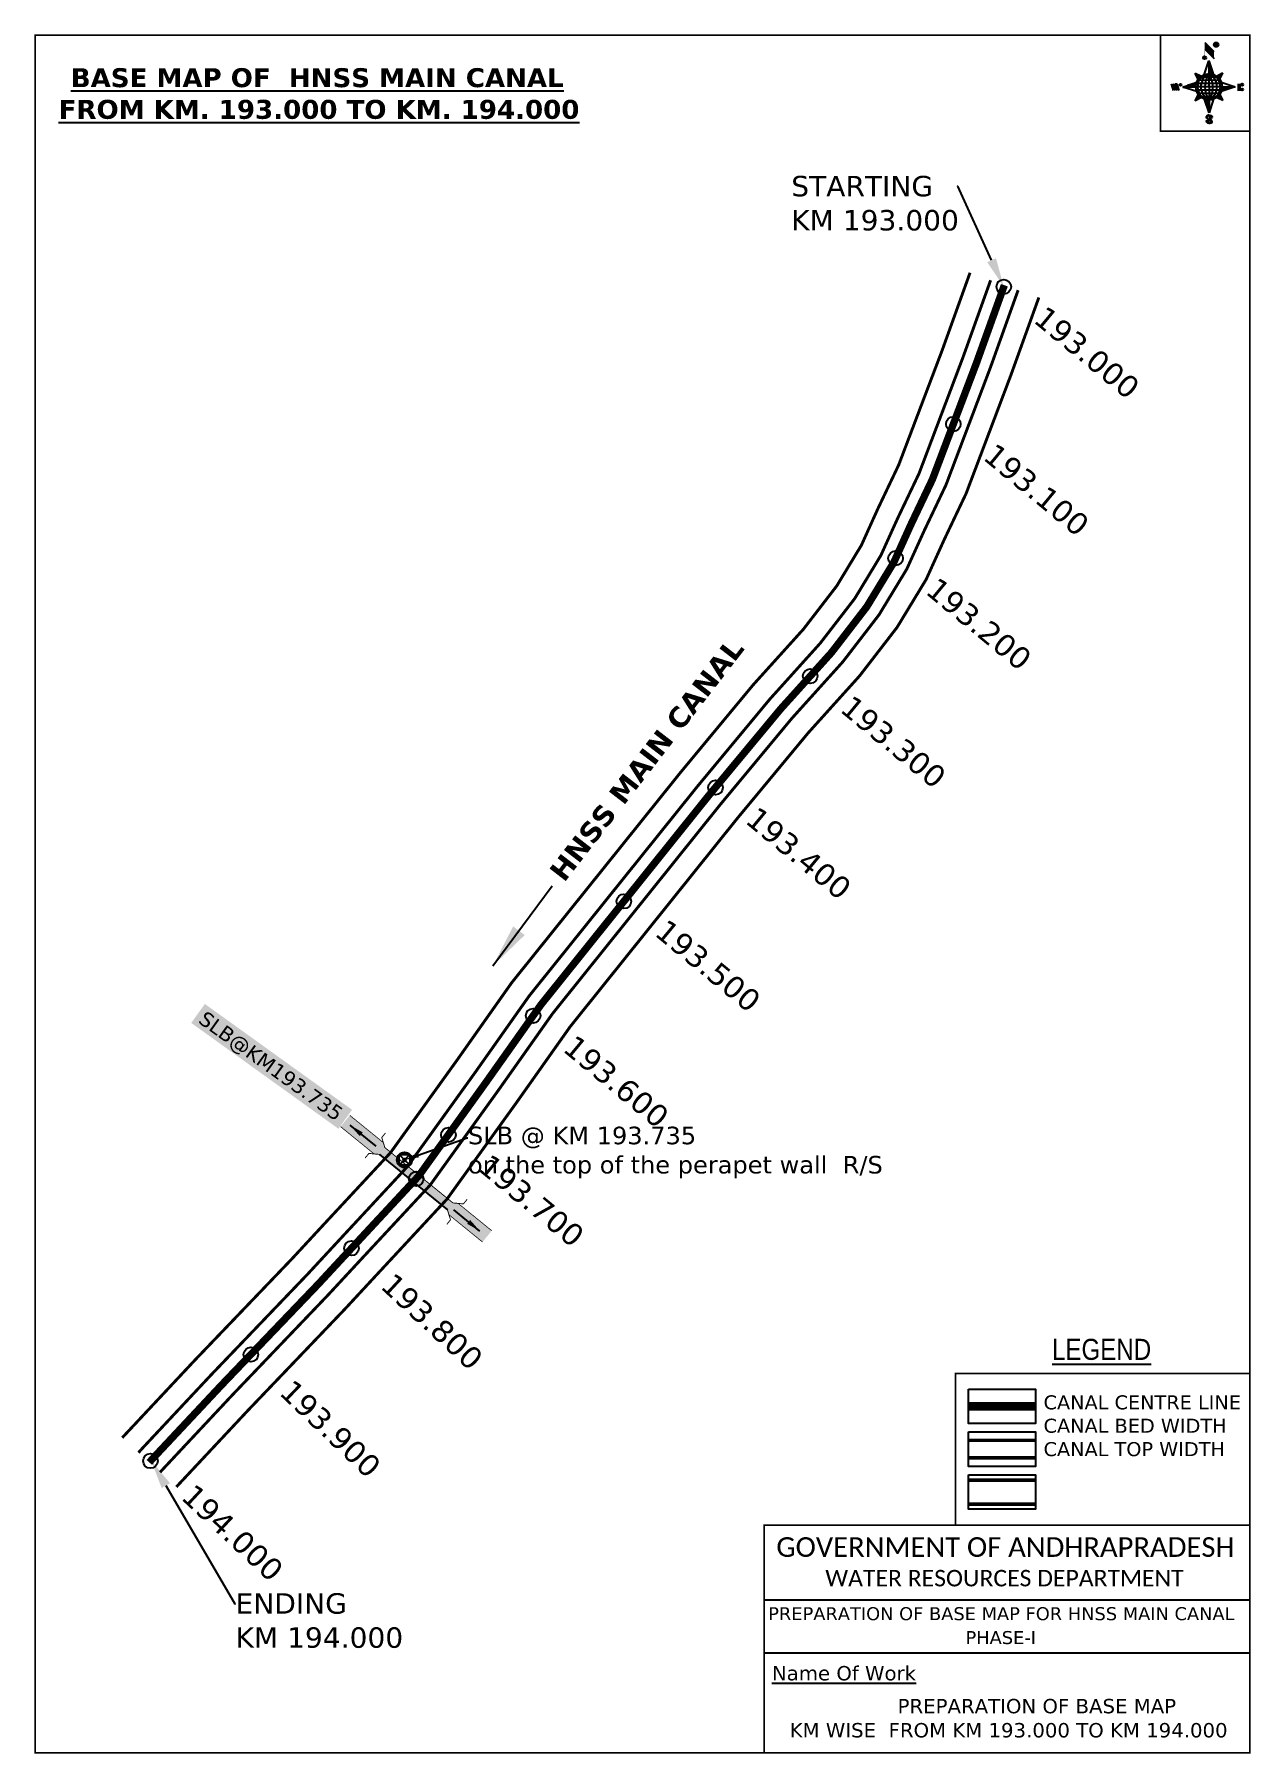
# Model space of a CAD drawing. Header units: inches. Extents: x 742666 to 743498, y 1648014 to 1649190.
import ezdxf
from ezdxf import colors
from ezdxf.entities.mleader import LeaderData, LeaderLine
from ezdxf.enums import TextEntityAlignment as Align
from ezdxf.math import Vec2, Vec3

# ---------------------------------------------------------------- set-up
doc = ezdxf.new("R2010")
doc.units = ezdxf.units.IN
doc.header["$MEASUREMENT"] = 0
doc.header["$PDMODE"] = 32
doc.header["$PDSIZE"] = 10
doc.linetypes.add('ACAD_ISO02W100', pattern=[15, 12, -3])
doc.linetypes.add('HIDDEN2', pattern=[0.1875, 0.125, -0.0625])
for name, color, linetype in [('AQUADUCT', 1, 'Continuous'), ('bord', 1, 'Continuous'), ('CANAL1', 1, 'Continuous'), ('CSMark', 72, 'Continuous'), ('DCBMS', 232, 'Continuous'), ('PAGE', 7, 'Continuous'), ('STRUCTURE', 5, 'Continuous'), ('TEXT', 7, 'Continuous')]:
    doc.layers.add(name, color=color, linetype=linetype)
doc.styles.add('ARIALN', font='ARIALN_1.TTF')
doc.styles.get("Standard").update_dxf_attribs({"font": 'verdana_0.ttf'})
doc.dimstyles.get("Standard").update_dxf_attribs({"dimtxt": 0.18, "dimasz": 0.18, "dimexe": 0.18, "dimexo": 0.0625, "dimgap": 0.09, "dimtad": 0, "dimtih": 1, "dimtoh": 1, "dimdec": 4, "dimzin": 0, "dimdsep": 46, "dimtxsty": 'Standard', "dimcen": 0.09, "dimadec": 0, "dimazin": 0, "dimtfac": 1, "dimtdec": 4, "dimtofl": 0, "dimtmove": 0, "dimatfit": 3, "dimfxl": 0, "dimtolj": 1, "dimtzin": 0, "dimarcsym": 0})
pattern_1 = [(267.297113149, (-8720374.938, 50637915.138), (10.5367255337, -0.497431438), [])]
pattern_2 = [(357.297113149, (-8720374.938, 50637915.138), (0.497431438, 10.5367255337), [])]

# ---------------------------------------------------------------- blocks, each defined once
blk = doc.blocks.new('DCBM')
at = {"layer": 'DCBMS'}
h = blk.add_hatch(color=132, dxfattribs=at)
h.paths.add_polyline_path([(3.7, 3.7, 0.414214), (-3.7, 3.7)])
h.paths.add_polyline_path([(3.7, 3.7), (3.7, -3.7, 0.198912), (5.2, 0, 0.198912)])
h.paths.add_polyline_path([(-3.7, -3.7, 0.414214), (3.7, -3.7)])
h.paths.add_polyline_path([(-3.7, 3.7, 0.198912), (-5.2, 0, 0.198912), (-3.7, -3.7)])
at = {"layer": 'DCBMS', "color": 0}
blk.add_lwpolyline([(-3.7, 3.7), (3.7, 3.7), (3.7, -3.7), (-3.7, -3.7)], close=True, dxfattribs=at)
for points in [[(-3.7, 3.7), (3.7, -3.7)], [(3.7, 3.7), (-3.7, -3.7)]]:
    blk.add_lwpolyline(points, dxfattribs=at)
for radius in [5.21, 1.05]:
    blk.add_circle((0, 0), radius, dxfattribs=at)
blk = doc.blocks.new('*X16')
at = {"color": 0, "linetype": 'Continuous'}
for p, q in [((6321.6, 240.5), (6322.3, 241.2)), ((6321.6, 240.3), (6322.3, 241)), ((6321.6, 240.1), (6322.3, 240.8)), ((6321.6, 239.9), (6322.4, 240.7)), ((6321.6, 239.8), (6322.4, 240.6)), ((6321.6, 239.6), (6322.5, 240.5)), ((6321.6, 239.4), (6322.5, 240.3)), ((6321.6, 239.2), (6322.6, 240.2)), ((6321.7, 239.1), (6322.6, 240.1)), ((6321.8, 240.8), (6322.4, 241.4)), ((6321.8, 239), (6322.7, 240)), ((6321.8, 239), (6322.8, 239.9)), ((6321.9, 238.9), (6322.9, 239.8)), ((6322, 238.8), (6323, 239.7)), ((6322.1, 241.3), (6322.4, 241.6)), ((6322.1, 238.7), (6323.1, 239.6)), ((6322.2, 238.6), (6323.1, 239.6)), ((6322.3, 238.5), (6323.2, 239.5)), ((6322.4, 238.5), (6323.3, 239.4)), ((6322.5, 238.4), (6323.4, 239.3)), ((6322.7, 238.4), (6323.6, 239.3)), ((6322.8, 238.3), (6323.7, 239.2)), ((6322.9, 238.3), (6323.8, 239.1)), ((6323.1, 238.2), (6323.9, 239.1)), ((6323.2, 238.2), (6324, 239)), ((6323.3, 238.2), (6324.2, 239)), ((6323.5, 238.1), (6324.3, 238.9)), ((6323.7, 238.1), (6324.4, 238.9)), ((6323.8, 238.1), (6324.6, 238.8)), ((6324.1, 238.2), (6324.7, 238.8)), ((6324.3, 238.3), (6324.9, 238.8)), ((6324.6, 238.3), (6325.1, 238.8)), ((6324.8, 238.4), (6325.2, 238.8)), ((6325.1, 238.5), (6325.4, 238.8)), ((6325.4, 238.6), (6325.6, 238.8))]:
    blk.add_line(p, q, dxfattribs=at)
blk = doc.blocks.new('*X15')
at = {"color": 0, "linetype": 'Continuous'}
for p, q in [((6324.4, 240.3), (6324.5, 240.4)), ((6324.6, 240.3), (6324.8, 240.5)), ((6324.7, 240.2), (6325, 240.5)), ((6324.8, 240.2), (6325.2, 240.6)), ((6325, 240.1), (6325.5, 240.6)), ((6325.1, 240.1), (6325.6, 240.6)), ((6325.2, 240), (6325.8, 240.6)), ((6325.3, 240), (6326, 240.6)), ((6325.4, 239.9), (6326.1, 240.6)), ((6325.5, 239.8), (6326.2, 240.5)), ((6325.6, 239.8), (6326.3, 240.5)), ((6325.7, 239.7), (6326.5, 240.4)), ((6325.9, 239.6), (6326.6, 240.3)), ((6326, 239.5), (6326.7, 240.3)), ((6326, 239.4), (6326.8, 240.2)), ((6326.1, 239.3), (6327, 240.2)), ((6326.2, 239.3), (6327.1, 240.1)), ((6326.3, 239.2), (6327.1, 240)), ((6326.4, 239.1), (6327.2, 239.9)), ((6326.5, 239), (6327.3, 239.8)), ((6326.5, 238.9), (6327.4, 239.7)), ((6326.6, 238.8), (6327.5, 239.6)), ((6326.7, 238.7), (6327.5, 239.5)), ((6326.8, 238.6), (6327.6, 239.4)), ((6326.8, 238.5), (6327.7, 239.3)), ((6326.8, 236.5), (6327.4, 237)), ((6326.9, 238.3), (6327.8, 239.2)), ((6326.9, 238.2), (6327.9, 239.1)), ((6326.9, 236.8), (6327.6, 237.4)), ((6327, 238.1), (6327.8, 239)), ((6327, 237.9), (6327.8, 238.8)), ((6327, 237.8), (6327.8, 238.6)), ((6327, 237.6), (6327.8, 238.4)), ((6327, 237.4), (6327.8, 238.2)), ((6327, 237.3), (6327.8, 238)), ((6327, 237.1), (6327.8, 237.9))]:
    blk.add_line(p, q, dxfattribs=at)
blk = doc.blocks.new('H')
at = {"layer": 'bord', "extrusion": (0.000427885, 0.004792, 0.999988)}
h = blk.add_hatch(dxfattribs=at)
h.set_pattern_fill('LINE', color=8, scale=84.387686, angle=-2.7029, style=0)
h.set_pattern_definition(pattern_2)
h.paths.add_polyline_path([(-492, 786, -0.090992), (-448, 775), (-486, 912)])
h = blk.add_hatch(dxfattribs=at)
h.set_pattern_fill('LINE', color=8, scale=84.387686, angle=-92.7029, style=0)
h.set_pattern_definition(pattern_1)
h.paths.add_polyline_path([(-625, 665, -0.090992), (-615, 710), (-751, 671)])
h = blk.add_hatch(dxfattribs=at)
h.set_pattern_fill('LINE', color=8, scale=84.387686, angle=-2.7029, style=0)
h.set_pattern_definition(pattern_2)
h.paths.add_polyline_path([(-504, 533, -0.090992), (-549, 543), (-510, 406)])
h = blk.add_hatch(dxfattribs=at)
h.set_pattern_fill('LINE', color=8, scale=84.387686, angle=-92.7029, style=0)
h.set_pattern_definition(pattern_1)
h.paths.add_polyline_path([(-246, 647), (-372, 653, -0.090992), (-382, 609)])
for p, q in [((-519, 1020, -1217), (-435, 927, -1216)), ((-516, 1087, -1217), (-432, 994, -1217)), ((-538, 774, -1216), (-487, 906, -1216)), ((-487, 906, -1216), (-493, 780, -1216)), ((-487, 906, -1216), (-448, 769, -1216)), ((-865, 701, -1215), (-847, 638, -1215)), ((-847, 700, -1215), (-829, 637, -1215)), ((-829, 699, -1215), (-811, 636, -1215)), ((-829, 699, -1215), (-811, 698, -1215)), ((-811, 698, -1215), (-794, 635, -1215)), ((-752, 665, -1215), (-615, 704, -1215)), ((-627, 794, -1216), (-567, 760, -1216)), ((-627, 794, -1216), (-584, 747, -1215)), ((-599, 731, -1215), (-627, 794, -1216)), ((-421, 753, -1216), (-359, 781, -1216)), ((-359, 781, -1216), (-405, 739, -1216)), ((-359, 781, -1216), (-392, 721, -1215)), ((-379, 693, -1215), (-246, 641, -1215)), ((-213, 669, -1215), (-217, 601, -1215)), ((-752, 665, -1215), (-625, 659, -1215)), ((-619, 614, -1215), (-752, 665, -1215)), ((-639, 526, -1214), (-606, 585, -1215)), ((-639, 526, -1214), (-593, 568, -1215)), ((-577, 553, -1215), (-639, 526, -1214)), ((-511, 400, -1214), (-549, 537, -1214)), ((-460, 533, -1215), (-511, 400, -1214)), ((-505, 527, -1214), (-511, 400, -1214)), ((-371, 513, -1214), (-431, 546, -1215)), ((-371, 513, -1214), (-414, 560, -1215)), ((-399, 576, -1215), (-371, 513, -1214)), ((-246, 641, -1215), (-383, 603, -1215)), ((-373, 647, -1215), (-246, 641, -1215)), ((-197, 600, -1215), (-194, 668, -1215))]:
    blk.add_line(p, q, dxfattribs=at)
at = {"layer": 'bord', "color": 8, "linetype": 'ByBlock', "extrusion": (0.000427885, 0.004792, 0.999988)}
for p, q in [((-375, 679, -1215), (-620, 691, -1215)), ((-386, 711, -1215), (-605, 722, -1215)), ((-411, 744, -1216), (-578, 752, -1216)), ((-493, 780, -1216), (-505, 527, -1214)), ((-373, 647, -1215), (-625, 659, -1215)), ((-378, 616, -1215), (-623, 628, -1215)), ((-392, 585, -1215), (-611, 595, -1215)), ((-420, 555, -1215), (-587, 562, -1215))]:
    blk.add_line(p, q, dxfattribs=at)
at = {"layer": 'bord', "extrusion": (0.000427885, 0.004792, 0.999988), "elevation": -1212}
for points, const_width in [([(-522, 960), (-516, 1093)], 1.61), ([(-434, 933), (-428, 1066)], 1.61), ([(-870, 707), (-846, 706)], 0.642), ([(-829, 643), (-821, 678)], 0.642), ([(-793, 641), (-782, 694)], 0.642), ([(-223, 676), (-174, 673)], 0.706), ([(-829, 643), (-855, 644)], 0.642), ([(-811, 642), (-784, 641)], 0.642), ([(-177, 605), (-226, 607)], 0.706), ([(-195, 645), (-185, 644)], 0.706)]:
    blk.add_lwpolyline(points, dxfattribs=dict(at, const_width=const_width))
for points, const_width in [([(-414, 1073, 1), (-398, 1058, 1)], 22.3), ([(-530, 950, 1), (-520, 939, 1)], 14.8), ([(-776, 697, 1), (-769, 690, 1)], 8.9), ([(-180, 618, 1), (-173, 611, 1)], 9.79), ([(-178, 667, 1), (-171, 660, 1)], 9.79), ([(-490, 362, 1), (-498, 369, 1)], 11.1), ([(-525, 322, 1), (-533, 329, 1)], 11.1)]:
    blk.add_lwpolyline(points, format="xyb", close=True, dxfattribs=dict(at, const_width=const_width))
for points in [[(-537, 317), (-531, 310), (-520, 307), (-505, 307), (-494, 310), (-486, 318), (-487, 326), (-491, 333), (-494, 336), (-503, 341), (-522, 347), (-530, 352), (-534, 355), (-537, 363), (-537, 373), (-530, 381), (-520, 384), (-504, 384), (-493, 380), (-487, 373)], [(-522, 348), (-526, 354), (-528, 361), (-528, 371), (-526, 375), (-521, 381), (-515, 384)], [(-505, 307), (-499, 312), (-497, 319), (-497, 327), (-501, 335), (-509, 343)]]:
    blk.add_lwpolyline(points, dxfattribs=at)
at = {"layer": 'bord', "extrusion": (0.000427885, 0.004792, 0.999988)}
for centre, radius in [((-406, 1065, -1212), 22.3), ((-525, 944, -1212), 14.8), ((-773, 694, -1212), 8.9), ((-498, 659, -1212), 127), ((-177, 615, -1212), 9.79), ((-174, 663, -1212), 9.79), ((-494, 365, -1212), 11.1), ((-529, 325, -1212), 11.1)]:
    blk.add_circle(centre, radius, dxfattribs=at)
at = {"layer": 'bord', "color": 8, "linetype": 'ByBlock', "extrusion": (0.000427885, 0.004792, 0.999988)}
for centre, radius, start, end in [((-482, 658, -1212), 128, 94.9254, 259.6691), ((-437, 656, -1212), 141, 113.2864, 241.308), ((-316, 651, -1212), 222, 142.5892, 212.0053), ((-560, 662, -1212), 141, 293.2864, 61.308), ((-681, 668, -1212), 222, 322.5892, 32.0053), ((-515, 660, -1212), 128, 274.9254, 79.6691)]:
    blk.add_arc(centre, radius, start, end, dxfattribs=at)
at = {"layer": 'bord', "extrusion": (0.000427885, 0.004792, 0.999988)}
for points in [[(-516, 1093, -1212), (-431, 1000, -1212), (-519, 1026, -1212), (-434, 933, -1212)], [(-864, 707, -1212), (-846, 706, -1212), (-846, 644, -1212), (-829, 643, -1212)], [(-829, 705, -1212), (-811, 704, -1212), (-811, 642, -1212), (-793, 641, -1212)], [(-193, 674, -1212), (-197, 606, -1212), (-213, 675, -1212), (-216, 607, -1212)]]:
    blk.add_solid(points, dxfattribs=at)
at = {"layer": 'bord', "extrusion": (0.000427885, 0.004792, 0.999988), "xscale": 7.977342409717546, "yscale": 7.977342408231451, "zscale": 7.977342408476333, "rotation": 138.0840426661453}
for name, p in [('*X15', (38301, -31929, -1212)), ('*X16', (38314, -31951, -1212))]:
    blk.add_blockref(name, p, dxfattribs=at)
blk = doc.blocks.new('SLB')
at = {"layer": 'STRUCTURE'}
h = blk.add_hatch(dxfattribs=at)
h.set_pattern_fill('DOTS', color=6, scale=20, angle=320.3722, style=0)
h.set_pattern_definition([(320.372247934, (-159.4327, -72.9564), (1.2786241598, 0.5641323054), [0, -1.25])])
h.paths.add_polyline_path([(769699.5, 1706871.1), (769699.5, 1706861.1), (769729.1, 1706861.1), (769732.1, 1706863.1), (769792.1, 1706863.1), (769795.1, 1706861.1), (769824.7, 1706861.1), (769824.7, 1706871.1), (769795.1, 1706871.1), (769792.1, 1706869.1), (769732.1, 1706869.1), (769729.1, 1706871.1)])
at = {"layer": 'STRUCTURE', "color": 6, "linetype": 'ACAD_ISO02W100', "ltscale": 0.5, "const_width": 0.5}
for points in [[(769699.5, 1706871.1), (769729.1, 1706871.1)], [(769795.1, 1706871.1), (769824.7, 1706871.1)], [(769699.5, 1706861.1), (769729.1, 1706861.1)], [(769795.1, 1706861.1), (769824.7, 1706861.1)]]:
    blk.add_lwpolyline(points, dxfattribs=at)
at = {"layer": 'STRUCTURE', "color": 6, "const_width": 0.628}
for points in [[(769726.1, 1706877.1), (769726.1, 1706873.1), (769732.1, 1706869.1), (769792.1, 1706869.1), (769798.1, 1706873.1), (769798.1, 1706877.1)], [(769726.1, 1706855.1), (769726.1, 1706859.1), (769732.1, 1706863.1), (769792.1, 1706863.1), (769798.1, 1706859.1), (769798.1, 1706855.1)]]:
    blk.add_lwpolyline(points, dxfattribs=at)
at = {"layer": 'STRUCTURE', "color": 6}
blk.add_lwpolyline([(769732.1, 1706863.1), (769792.1, 1706863.1)], dxfattribs=at)
blk.add_lwpolyline([(769732.1, 1706863.1), (769792.1, 1706863.1)], dxfattribs=at)
at = {"layer": 'STRUCTURE', "color": 0}
blk.add_circle((769762.1, 1706866.1), 1.24, dxfattribs=at)
for points in [[(769703.8, 1706866), (769726.7, 1706866)], [(769818.6, 1706865.8), (769795.7, 1706865.8)]]:
    blk.add_leader(points, dimstyle='Standard', override={"dimasz": 10, "dimgap": 0.09, "dimtad": 0}, dxfattribs=at)

msp = doc.modelspace()

# ---------------------------------------------------------------- linework, layer by layer
at = {"color": 3}
for p in [(743329, 1649017.4), (743294.5, 1648923.5), (743255, 1648831.7), (743196.6, 1648751), (743131.8, 1648674.8), (743069.1, 1648596.9), (743007, 1648518.6), (742949, 1648437.1), (742882.7, 1648359.5), (742813.9, 1648286.8), (742745.2, 1648214)]:
    msp.add_point(p, dxfattribs=at)
at = {"layer": 'CANAL1', "color": 200, "const_width": 2}
for points in [[(743305.9, 1649027), (743286.9, 1648974.1), (743257.1, 1648895.5), (743242.7, 1648865.2), (743231.6, 1648840.6), (743214.7, 1648812.7), (743191.9, 1648783.1), (743157.5, 1648745), (743108, 1648685.3), (742992.3, 1648541.2), (742954.9, 1648488.2), (742909.4, 1648424.9), (742864.4, 1648376.5), (742841.9, 1648352.2), (742775.7, 1648283.1), (742728.5, 1648232.7), (742725.9, 1648229.9)], [(743353, 1649010.1), (743333.8, 1648956.8), (743303.2, 1648875.9), (743288.1, 1648844.1), (743275.9, 1648817.2), (743256, 1648784.4), (743230.3, 1648751.1), (743195.3, 1648712.3), (743146.7, 1648653.7), (743032.3, 1648511.1), (742995.6, 1648459.2), (742948.1, 1648393.2), (742901, 1648342.5), (742878.2, 1648317.9), (742812, 1648248.7), (742765.2, 1648198.7), (742762.9, 1648196.2)]]:
    msp.add_lwpolyline(points, dxfattribs=at)
at = {"layer": 'CANAL1', "color": 5, "const_width": 2}
for points in [[(743320, 1649021.9), (743301, 1648968.9), (743271, 1648889.6), (743256.3, 1648858.8), (743244.9, 1648833.6), (743227.1, 1648804.2), (743203.4, 1648773.5), (743168.9, 1648735.2), (743119.6, 1648675.8), (743004.3, 1648532.2), (742967.1, 1648479.5), (742921, 1648415.4), (742875.4, 1648366.3), (742852.8, 1648341.9), (742786.6, 1648272.8), (742739.5, 1648222.5), (742737, 1648219.7)], [(742751.8, 1648206.3), (742754.2, 1648208.9), (742801.1, 1648259), (742867.3, 1648328.2), (742890, 1648352.7), (742936.5, 1648402.7), (742983.4, 1648467.9), (743020.3, 1648520.1), (743135.1, 1648663.2), (743184, 1648722.1), (743218.8, 1648760.7), (743243.6, 1648792.9), (743262.6, 1648824.2), (743274.5, 1648850.4), (743289.4, 1648881.7), (743319.8, 1648962), (743338.8, 1649015.1)]]:
    msp.add_lwpolyline(points, dxfattribs=at)
at = {"layer": 'CANAL1', "color": 1, "linetype": 'HIDDEN2', "ltscale": 100, "const_width": 5}
msp.add_lwpolyline([(743329.4, 1649018.5), (743310.4, 1648965.5), (743280.2, 1648885.7), (743265.4, 1648854.6), (743253.8, 1648828.9), (743235.3, 1648798.5), (743211.1, 1648767.1), (743176.4, 1648728.6), (743127.3, 1648669.5), (743012.3, 1648526.1), (742975.2, 1648473.7), (742928.7, 1648409), (742882.7, 1648359.5), (742882.7, 1648359.5), (742860.1, 1648335.1), (742793.8, 1648265.9), (742746.8, 1648215.7), (742744.4, 1648213)], dxfattribs=at)
at = {"layer": 'CANAL1', "color": 1, "linetype": 'HIDDEN2', "ltscale": 100, "const_width": 6, "elevation": -0.4}
msp.add_lwpolyline([(743350.8, 1648251.4), (743304.8, 1648251.4)], dxfattribs=at)
at = {"layer": 'CANAL1', "color": 5, "const_width": 2.4, "elevation": -0.4}
for points in [[(743350.8, 1648228.1), (743304.8, 1648228.1)], [(743350.8, 1648216.1), (743304.8, 1648216.1)]]:
    msp.add_lwpolyline(points, dxfattribs=at)
at = {"layer": 'CANAL1', "color": 200, "const_width": 2.4, "elevation": -0.4}
for points in [[(743350.8, 1648200.9), (743304.8, 1648200.9)], [(743350.8, 1648184.4), (743304.8, 1648184.4)]]:
    msp.add_lwpolyline(points, dxfattribs=at)
at = {"layer": 'DCBMS', "color": 132, "true_color": 0x00d1bf}
msp.add_point((742919, 1648420, 472), dxfattribs=at)
at = {"layer": 'PAGE', "const_width": 1}
msp.add_lwpolyline([(742666.3, 1649189.6), (742666.3, 1648014.3), (743497.3, 1648014.3), (743497.3, 1649189.6), (742666.3, 1649189.6)], dxfattribs=at)
at = {"layer": 'PAGE'}
for points, const_width in [([(743497.3, 1649189.6), (743436.2, 1649189.6), (743436.2, 1649123.9), (743497.3, 1649123.9)], 1), ([(743497.3, 1648170), (743296, 1648170), (743296, 1648273.8), (743497.3, 1648273.8)], 1.2), ([(743165.1, 1648170), (743497.3, 1648170), (743497.3, 1648014.3), (743165.1, 1648014.3)], 1.2)]:
    msp.add_lwpolyline(points, close=True, dxfattribs=dict(at, const_width=const_width))
at = {"layer": 'PAGE', "elevation": -0.4}
for points in [[(743304.8, 1648263.1), (743350.8, 1648263.1), (743350.8, 1648239.6), (743304.8, 1648239.6)], [(743304.8, 1648233.9), (743350.8, 1648233.9), (743350.8, 1648210.3), (743304.8, 1648210.3)], [(743304.8, 1648204.6), (743350.8, 1648204.6), (743350.8, 1648181.1), (743304.8, 1648181.1)]]:
    msp.add_lwpolyline(points, close=True, dxfattribs=at)
at = {"layer": 'PAGE'}
for points in [[(743165.1, 1648119), (743497.3, 1648119)], [(743165.1, 1648082.6), (743497.3, 1648082.6)]]:
    msp.add_lwpolyline(points, dxfattribs=at)
at = {"layer": 'STRUCTURE', "color": 0}
msp.add_point((742927, 1648407.1), dxfattribs=at)

# ---------------------------------------------------------------- block references
at = {"layer": 'AQUADUCT', "color": 1, "xscale": 0.0703495379661093, "yscale": 0.07034953800030053, "zscale": 0.07034953795990817, "rotation": 3.078330607406165}
msp.add_blockref('H', (743506.9, 1649110.2, 85.4), dxfattribs=at)
at = {"layer": 'DCBMS', "color": 132, "true_color": 0x00d1bf}
msp.add_blockref('DCBM', (742919, 1648420, 472), dxfattribs=at)
at = {"layer": 'STRUCTURE', "color": 0, "rotation": 320.8908431055803}
msp.add_blockref('SLB', (-931057.4, 809537.7), dxfattribs=at)

# ---------------------------------------------------------------- texts
at = {"layer": 'CANAL1', "insert": (743016.6, 1648617.2), "char_height": 14, "width": 205.129, "attachment_point": 1, "rotation": 52.3231}
msp.add_mtext('\\pi0.96322;{\\fVerdana|b1|i0|c0|p34;HNSS MAIN CANAL}', dxfattribs=at)
at = {"layer": 'CSMark', "color": 1}
for s, rotation, p in [('193.000', 320.3899, (743353.2, 1648999.6)), ('193.100', 320.3899, (743318.7, 1648905.7)), ('193.200', 320.3899, (743279.3, 1648813.9)), ('193.300', 320.3899, (743220.8, 1648733.2)), ('193.400', 320.3899, (743156, 1648657)), ('193.500', 320.3899, (743094, 1648580)), ('193.600', 320.3899, (743031.2, 1648500.8)), ('193.700', 320.3899, (742973.2, 1648419.3)), ('193.800', 317.1068, (742906.8, 1648338.4)), ('193.900', 316.2604, (742837.7, 1648265.5)), ('194.000', 316.8779, (742770.4, 1648194))]:
    msp.add_text(s, height=15, rotation=rotation, dxfattribs=at).set_placement(p, align=Align.MIDDLE_LEFT)
at = {"layer": 'PAGE', "extrusion": (0.000201441, 0.004807, 0.999988), "style": 'ARIALN'}
msp.add_text('%%ULEGEND', height=14.4, rotation=359.9999, dxfattribs=at).set_placement((743395.9, 1648270.6, 8072.8), align=Align.MIDDLE)
at = {"layer": 'PAGE', "extrusion": (0.000201441, 0.004807, 0.999988)}
for s, height, p in [('PREPARATION OF BASE MAP FOR HNSS MAIN CANAL', 8.878, (743167.8, 1648085.3, 8071.9)), ('%%UName Of Work', 9.822, (743170.4, 1648044.1, 8070.5))]:
    msp.add_text(s, height=height, rotation=359.9999, dxfattribs=at).set_placement(p)
for s, height, p in [('PHASE-I', 8.88, (743326.9, 1648073.4, 8071.8)), ('PREPARATION OF BASE MAP', 9.822, (743351.6, 1648026.5, 8070.6)), ('KM WISE  FROM KM 193.000 TO KM 194.000', 9.822, (743332.3, 1648010, 8070.6))]:
    msp.add_text(s, height=height, rotation=359.9999, dxfattribs=at).set_placement(p, align=Align.MIDDLE_CENTER)
at = {"layer": 'PAGE', "extrusion": (0.000201441, 0.004807, 0.999988), "attachment_point": 1, "text_direction": (1, -1e-06, -0.000201)}
for s, insert, char_height, width in [('CANAL CENTRE LINE CANAL BED WIDTH {\\H2.3741x; }CANAL TOP WIDTH{\\H1.9188x; }', (743356.2, 1648258.9, -0.4), 9.6, 168.926), ('\\pi3.5885;{\\fCalibri|b0|i0|c0|p34;\\H1.3333x;GOVERNMENT OF ANDHRAPRADESH\\P\\pi37.073;\\H0.83998x;WATER RESOURCES DEPARTMENT}', (743169.8, 1648161.8, -1.3), 10.059, 321.276)]:
    msp.add_mtext(s, dxfattribs=dict(at, insert=insert, char_height=char_height, width=width))
at = {"layer": 'STRUCTURE', "color": 5, "insert": (742783.1, 1648522.5), "char_height": 10, "width": 118.025, "attachment_point": 1, "rotation": 324.2888, "bg_fill": 1, "box_fill_scale": 1.3, "bg_fill_color": 7, "bg_fill_true_color": 16777215, "bg_fill_transparency": 4390977}
msp.add_mtext('SLB@KM193.735', dxfattribs=at)
at = {"layer": 'TEXT', "color": 1, "insert": (742668.9, 1649167), "char_height": 13, "width": 379.826, "attachment_point": 1}
msp.add_mtext('\\pi21.755;{\\fVerdana|b1|i0|c0|p34;\\LBASE MAP OF  HNSS MAIN CANAL \\P\\pi13.452;FROM KM. 193.000 TO KM. 194.000}', dxfattribs=at)

# ---------------------------------------------------------------- leaders
at = {"layer": 'CANAL1'}
msp.add_leader([(742979.4, 1648552.7), (743020.1, 1648607.5)], dimstyle='Standard', override={"dimasz": 30, "dimgap": 0.09, "dimtad": 0}, dxfattribs=at)
at = {"layer": 'DCBMS', "color": 5}
ml = msp.add_multileader_mtext('Standard', dxfattribs=at)
ml.set_content('STARTING\\PKM 193.000', color=5)
ml.set_leader_properties()
ml.build(insert=Vec2(0, 0))
ml.multileader.update_dxf_attribs({"dogleg_length": 0.36, "arrow_head_size": 20})
ctx = ml.context
ctx.base_point, ctx.char_height, ctx.arrow_head_size, ctx.landing_gap_size, ctx.plane_origin = Vec3(743183.5, 1649086.2), 14, 20, 0.09, Vec3(743359, 1649175.8)
notes = []
notes.append((ctx, [(0, (1, 1, 0), (743297.6, 1649086.2), (-1, 0), 0.36, [(0, [(743329, 1649017.4)], 0, [])])]))
ctx.mtext.insert, ctx.mtext.flow_direction = Vec3(743183.6, 1649093.3), 5
at = {"layer": 'DCBMS', "color": 132, "true_color": 0x00d1bf}
ml = msp.add_multileader_mtext('Standard', dxfattribs=at)
ml.set_content('SLB @ KM 193.735\\Pon the top of the perapet wall  R/S', color=(0, 209, 191))
ml.set_leader_properties()
ml.build(insert=Vec2(0, 0))
ml.multileader.update_dxf_attribs({"dogleg_length": 0.36, "arrow_head_size": 10})
ctx = ml.context
ctx.base_point, ctx.char_height, ctx.arrow_head_size, ctx.landing_gap_size, ctx.plane_origin = Vec3(742962.3, 1648435.1, 472), 12, 10, 0.09, Vec3(742919, 1648420, 472)
notes.append((ctx, [(0, (1, 1, 0), (742961.9, 1648435.1, 472), (1, 0), 0.36, [(0, [(742919, 1648420, 472)], 0, [])])]))
ctx.mtext.insert, ctx.mtext.flow_direction = Vec3(742962.4, 1648442.7, 472), 5
at = {"layer": 'DCBMS', "color": 5}
ml = msp.add_multileader_mtext('Standard', dxfattribs=at)
ml.set_content('ENDING \\PKM 194.000', color=5)
ml.set_leader_properties()
ml.build(insert=Vec2(0, 0))
ml.multileader.update_dxf_attribs({"dogleg_length": 0.36, "arrow_head_size": 20})
ctx = ml.context
ctx.base_point, ctx.char_height, ctx.arrow_head_size, ctx.landing_gap_size, ctx.plane_origin = Vec3(742803.3, 1648116.3), 14, 20, 0.09, Vec3(742943.6, 1648081.9)
notes.append((ctx, [(1, (1, 1, 0), (742802.9, 1648116.3), (1, 0), 0.36, [(0, [(742745.6, 1648214.4)], 0, [])])]))
ctx.mtext.insert, ctx.mtext.width, ctx.mtext.flow_direction = Vec3(742803.4, 1648123.5), 121.426, 5
for ctx, leaders in notes:
    for number, flags, end, landing, length, lines in leaders:
        leader = LeaderData()
        leader.index, (leader.has_last_leader_line, leader.has_dogleg_vector, leader.attachment_direction) = number, flags
        leader.last_leader_point, leader.dogleg_vector, leader.dogleg_length = Vec3(end), Vec3(landing), length
        for number, points, colour, breaks in lines:
            line = LeaderLine()
            line.index, line.vertices, line.color, line.breaks = number, Vec3.list(points), colors.encode_raw_color(colour), breaks
            leader.lines.append(line)
        ctx.leaders.append(leader)

doc.saveas('drawing.dxf')
